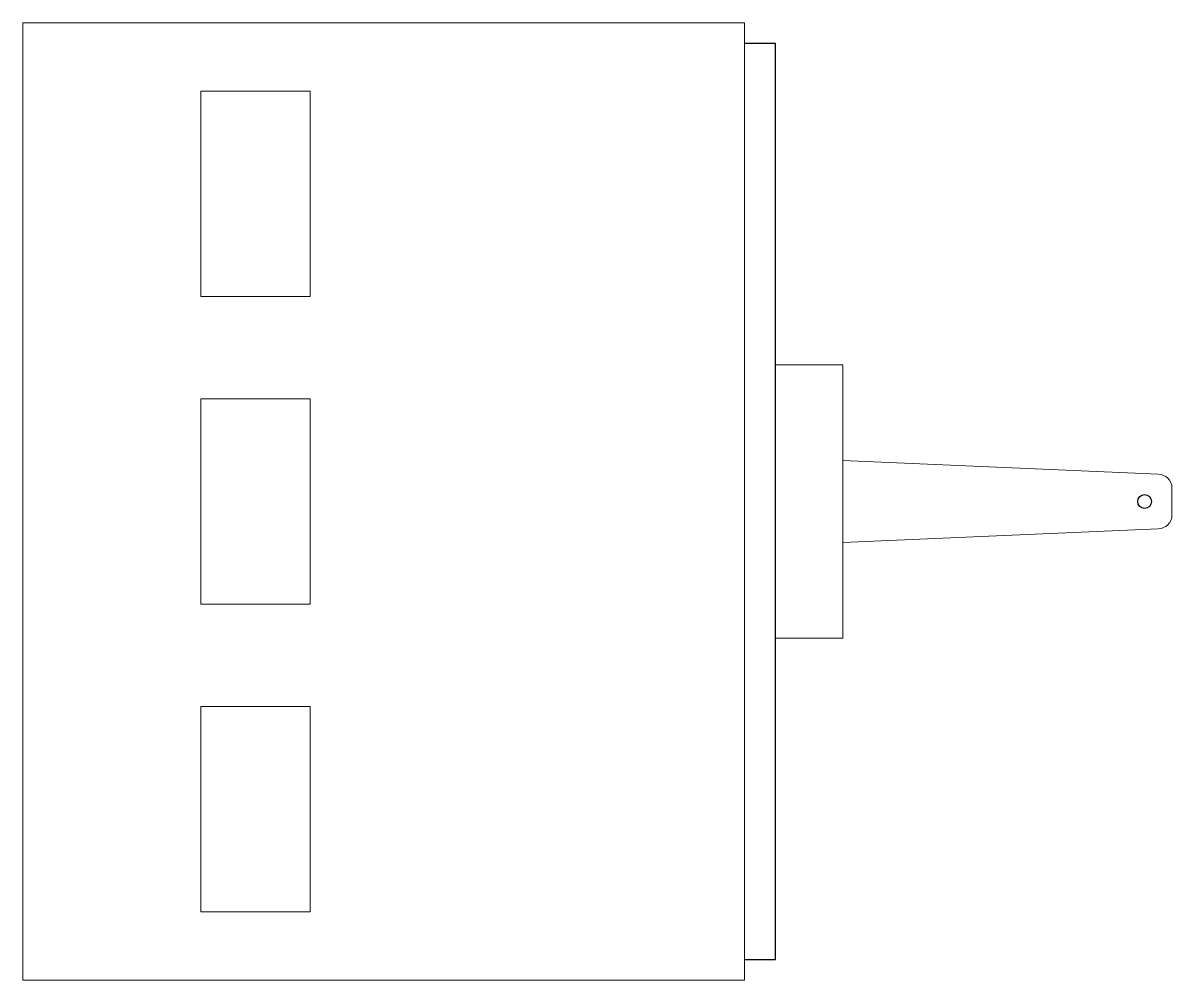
# Model space of a CAD drawing. Extents: x 0 to 168, y 0 to 140.
import ezdxf

# ---------------------------------------------------------------- set-up
doc = ezdxf.new("R2010")
doc.units = 0
doc.layers.add('DUONG DOT', color=7, linetype='CONTINUOUS', lineweight=9)

# ---------------------------------------------------------------- blocks, each defined once
blk = doc.blocks.new('3234t4etgewtew')
blk.add_lwpolyline([(84759.2, -21958.02), (84763.7, -21958.02), (84763.7, -21824.02), (84759.2, -21824.02)])
at = {"color": 1, "ltscale": 10}
blk.add_circle((84817.69, -21891.02), 1, dxfattribs=at)
at = {"layer": 'DUONG DOT', "lineweight": 9}
for p, q in [((84653.7, -21821.02), (84653.7, -21961.02)), ((84653.7, -21961.02), (84653.7, -21821.02)), ((84653.7, -21821.02), (84759.2, -21821.02)), ((84759.2, -21821.02), (84759.2, -21961.02)), ((84763.7, -21871.02), (84773.57, -21871.02)), ((84773.57, -21911.02), (84773.57, -21871.02)), ((84773.57, -21885.04), (84819.69, -21887.04)), ((84821.69, -21893), (84821.69, -21889.04)), ((84773.57, -21897), (84819.69, -21895)), ((84763.7, -21911.02), (84773.57, -21911.02)), ((84759.2, -21961.02), (84653.7, -21961.02))]:
    blk.add_line(p, q, dxfattribs=at)
at = {"layer": 'DUONG DOT', "color": 1, "lineweight": 9}
for p, q in [((84679.7, -21831.02), (84679.7, -21861.02)), ((84679.7, -21861.02), (84679.7, -21831.02)), ((84679.7, -21831.02), (84695.7, -21831.02)), ((84695.7, -21831.02), (84695.7, -21861.02)), ((84679.7, -21861.02), (84695.7, -21861.02)), ((84679.7, -21876.02), (84679.7, -21906.02)), ((84679.7, -21906.02), (84679.7, -21876.02)), ((84679.7, -21876.02), (84695.7, -21876.02)), ((84695.7, -21876.02), (84695.7, -21906.02)), ((84679.7, -21906.02), (84695.7, -21906.02)), ((84679.7, -21921.02), (84679.7, -21951.02)), ((84679.7, -21951.02), (84679.7, -21921.02)), ((84679.7, -21921.02), (84695.7, -21921.02)), ((84695.7, -21921.02), (84695.7, -21951.02)), ((84679.7, -21951.02), (84695.7, -21951.02))]:
    blk.add_line(p, q, dxfattribs=at)
at = {"layer": 'DUONG DOT', "lineweight": 9}
for centre, start, end in [((84819.69, -21889.04), 0, 90), ((84819.69, -21893), 270, 0)]:
    blk.add_arc(centre, 2, start, end, dxfattribs=at)

msp = doc.modelspace()

# ---------------------------------------------------------------- block references
msp.add_blockref('3234t4etgewtew', (-84653.7, 21961.02))

doc.saveas('drawing.dxf')
